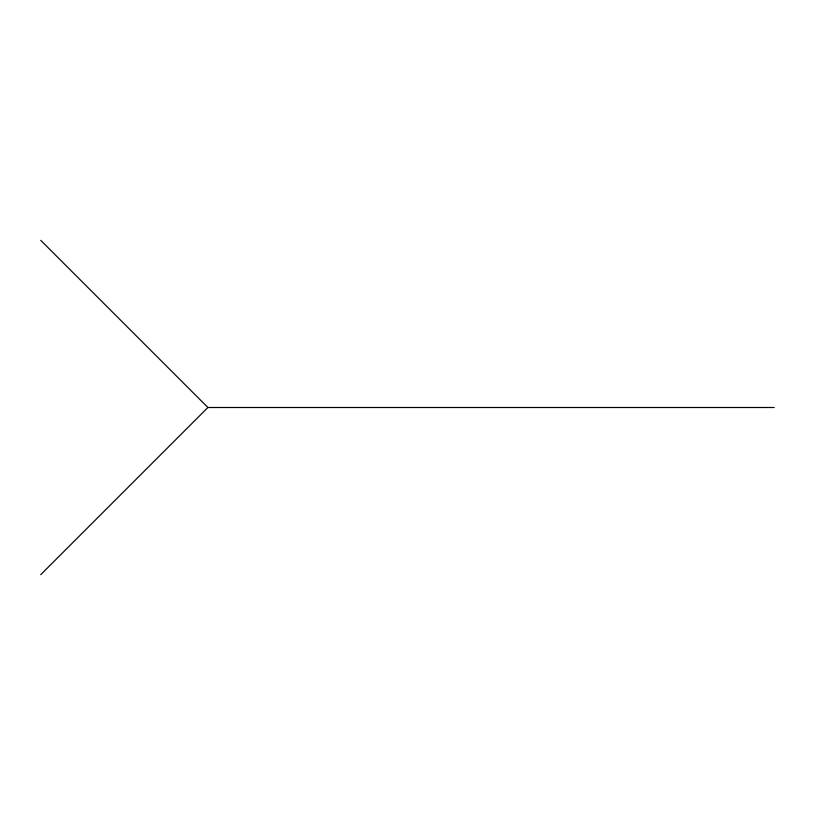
<?xml version="1.0" encoding="UTF-8"?>
<svg xmlns="http://www.w3.org/2000/svg" width="815" height="815" viewBox="0 0 815 815"><rect width="100%" height="100%" fill="white"/><g stroke="black" fill="none" stroke-linecap="round" stroke-linejoin="round"><path stroke-width="1.22" d="M40.75 574.657L207.907 407.5L774.25 407.5M40.75 240.344L207.907 407.5"/></g></svg>
